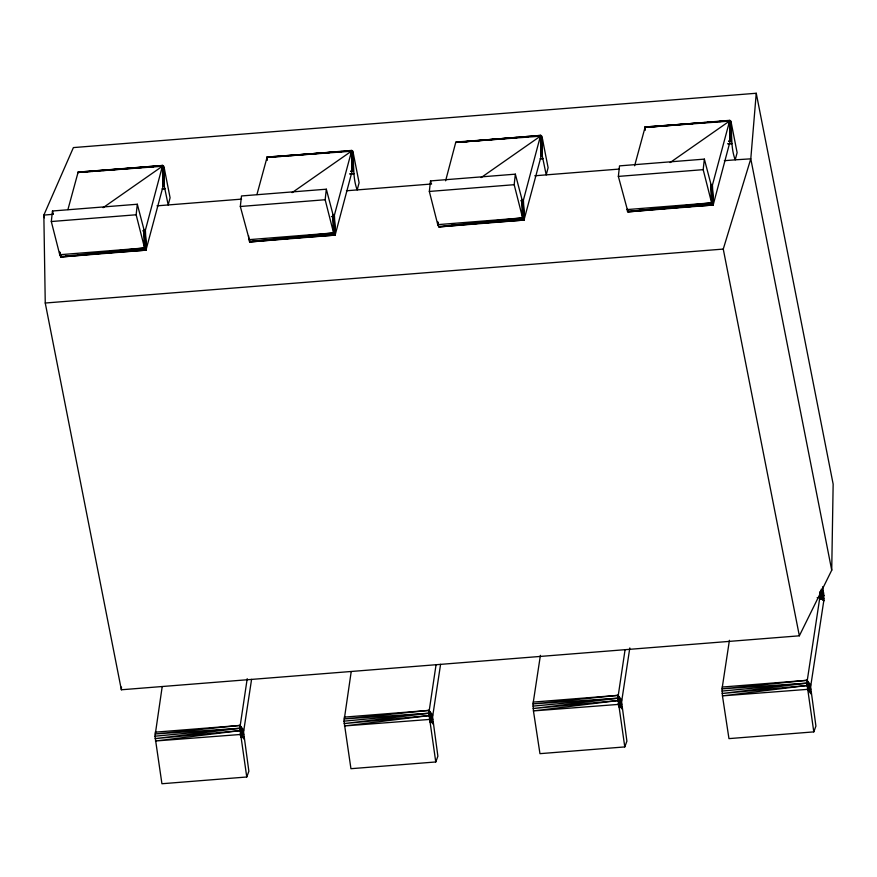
<?xml version="1.0" encoding="UTF-8"?>
<svg xmlns="http://www.w3.org/2000/svg" width="877" height="877" viewBox="0 0 877 877"><rect width="100%" height="100%" fill="white"/><g stroke="black" fill="none" stroke-linecap="round" stroke-linejoin="round"><path stroke-width="1.32" d="M59.746 252.181L59.746 254.725L60.919 257.016L145.966 250.164L163.341 185.354L162.738 165.457L164.372 168.768L170.083 197.763L168.187 204.955L164.295 186.165L163.44 165.764L158.024 166.17L163.44 165.764L164.295 186.165L164.372 168.768L161.686 168.987M437.776 222.1L437.766 224.644L438.949 226.935L523.997 220.083L541.372 155.273L540.769 135.376L542.403 138.687L548.103 167.682L546.218 174.874L542.315 156.084L541.471 135.683L531.988 136.384M251.578 679.368L243.554 732.021L248.871 771.234L246.755 777L161.927 783.742L154.988 736.198L162.179 686.768M440.583 664.327L432.569 716.98L437.886 756.193L435.77 761.96L350.943 768.701L344.003 721.157L351.195 671.716M629.807 647.95L621.585 701.94L626.902 741.153L624.786 746.919L539.958 753.661L533.446 710.918L533.03 703.891L540.407 655.349M822.538 586.779L823.898 595.439L823.788 600.789L810.6 686.899L815.917 726.101L813.801 731.878L728.962 738.62L722.462 695.878L722.045 688.851L729.423 640.309M353.387 153.727L359.099 182.723L357.202 189.914C352.302 177.22 354.483 163.593 352.455 150.723L267.134 157.06L256.939 194.541M445.604 180.815L455.733 142.425L540.396 136.176L542.315 156.084L542.403 138.687L539.706 138.906M756.248 93.258L833.15 484.126L831.725 570.193L799.353 635.814L121.355 689.771L45.253 303.025L43.85 215.095L73.394 147.588L756.248 93.258L750.789 158.836L735.233 159.833C730.333 147.139 732.514 133.512 730.475 120.642L645.165 126.979L634.619 165.775M121.355 689.771L121.497 687.075M247.215 678.677L239.805 728.294L246.755 777M436.022 664.974L428.82 713.253L435.77 761.96M625.038 649.934L617.836 698.213L624.786 746.919M821.332 589.048L823.306 590.692L819.94 592.15L819.831 597.489L806.851 683.172L813.801 731.878M144.234 247.621L146.327 249.375L145.056 231.418L144.376 231.155L145.966 250.164L144.573 247.972L59.746 254.725L51.304 221.53L52.477 210.995L137.316 204.242L144.376 231.155L146.327 249.375L142.293 249.693M143.664 229.226L144.573 247.972L144.376 231.155L145.045 249.43L60.458 256.643L144.573 247.972L136.143 214.777L137.316 204.242M240.32 206.49L241.493 195.955L326.332 189.202L333.392 216.115L334.981 235.124L249.934 241.975L240.32 206.49L325.159 199.737L326.332 189.202M522.264 217.54L524.358 219.294L523.087 201.337L522.407 201.074L523.997 220.083L522.604 217.891L437.766 224.644L429.335 191.449L430.508 180.914L515.347 174.161L522.407 201.074L524.358 219.294L521.662 219.502M521.694 199.145L522.604 217.891L522.407 201.074L523.076 219.338L438.478 226.562L522.604 217.891L514.174 184.696L515.347 174.161M618.351 176.409L619.524 165.874L704.363 159.121L711.422 186.034L713.012 205.043L627.965 211.894L618.351 176.409L703.179 169.656L704.363 159.121M67.924 209.581L78.13 172.111L162.738 165.457L163.341 185.354M162.738 165.457L77.713 172.506L162.377 166.257L145.056 231.418M333.249 232.58L335.343 234.334L334.071 216.378L351.754 150.416L266.718 157.465L266.805 160.118L266.718 157.465L351.381 151.217L353.31 171.125L350.581 171.355M292.107 192.633L351.381 151.217L352.357 170.313L335.343 234.334L334.433 215.589M481.122 177.593L540.396 136.176L523.087 201.337M711.28 202.499L713.374 204.253L712.102 186.297L729.785 120.335L644.748 127.384L644.836 130.037L644.748 127.384L729.412 121.136L731.33 141.044L728.601 141.274L731.33 141.044L730.969 121.826M670.127 162.552L729.412 121.136L730.388 140.221L713.374 204.253L712.464 185.507M799.353 635.814L723.262 249.079L750.789 158.836L831.725 570.193M145.045 249.43L60.919 257.016L61.5 256.117M628.535 210.995L627.965 211.894L712.091 204.297L713.012 205.043L711.422 186.034L712.102 186.297M103.091 207.685L162.377 166.257L163.802 185.354M239.509 734.63L243.543 734.246L239.881 730.651L155.415 740.999L243.543 734.246L239.991 725.422L155.163 732.174M428.689 715.5L432.734 715.183L429.006 710.381L344.014 718.932L428.82 713.253L432.558 719.206L429.818 719.348L432.558 719.206L428.886 715.61L344.431 725.959L432.558 719.206L429.006 710.381L344.179 717.134M617.54 704.549L621.574 704.165L617.901 700.57L533.446 710.918L621.574 704.165L618.022 695.34L533.194 702.093M807.892 689.377L810.589 689.125L806.917 685.529L722.462 695.878L810.589 689.125L807.037 680.3L722.199 687.053M241 736.965L243.685 736.669L240.254 734.246L243.97 739.048M430.015 721.924L432.701 721.628L429.27 719.206L432.986 724.007M619.03 706.884L621.716 706.588L618.274 704.165L622.001 708.967M249.375 238.972L249.463 241.603L333.589 232.931L334.981 235.124L333.392 216.115L334.071 216.378L331.385 216.597M627.493 211.521L711.62 202.85L712.091 204.297L627.493 211.521L627.395 208.89M239.673 730.541L243.718 730.223L239.991 725.422L154.999 733.972L239.805 728.294L243.543 734.246L239.443 734.466M617.704 700.46L621.749 700.142L618.022 695.34L533.03 703.891L617.836 698.213L621.574 704.165L617.463 704.384M806.719 685.419L810.754 685.101L807.037 680.3L722.045 688.851L806.851 683.172L810.589 689.125L807.849 689.267M154.988 736.198L239.805 728.294L155.13 738.62L239.881 730.651M344.003 721.157L428.82 713.253L344.146 723.58L428.886 715.61M533.019 706.117L617.836 698.213L533.161 708.539L617.901 700.57M722.034 691.076L806.851 683.172L722.177 693.499L806.917 685.529M249.934 241.975L334.06 234.389L333.392 216.115L333.589 232.931L248.761 239.684L248.564 235.661M438.949 226.935L523.076 219.338M53.387 214.273L43.85 215.095L44.376 217.781M249.463 241.603L334.06 234.389M540.769 135.376L455.733 142.425L540.769 135.376L541.372 155.273M81.298 172.298L86.68 171.87M92.074 171.443L97.457 171.015M102.839 170.587L109.57 170.05M113.615 169.732L120.346 169.195M124.391 168.877L131.122 168.34M136.505 167.913L141.888 167.485M147.281 167.058L154.012 166.52L145.834 167.079M268.965 157.367L274.348 156.939M279.741 156.512L285.124 156.084M290.506 155.657L297.237 155.119M301.282 154.801L308.013 154.264M312.059 153.935L318.789 153.409M322.824 153.08L329.555 152.543M334.948 152.116L341.679 151.578L333.49 152.138M345.713 151.261L352.455 150.723L353.31 171.125L350.603 171.322M462.015 142.008L456.15 142.019L506.259 138.303M466.06 141.69L472.791 141.153M478.173 140.726L483.567 140.287M488.949 139.86L495.68 139.333M499.726 139.004L506.457 138.467M510.491 138.149L517.233 137.612M521.267 137.294L527.998 136.757L519.798 137.294M533.391 136.33L541.471 135.683L541.833 155.273M648.344 127.176L645.165 126.979L704.746 122.561M653.727 126.748L660.458 126.211M664.503 125.893L671.234 125.356M676.616 124.929L683.347 124.391M687.393 124.074L692.775 123.646M698.158 123.219L704.9 122.681M708.934 122.363L715.665 121.826M719.71 121.497L726.441 120.96L719.644 121.454M161.236 167.167L163.922 166.948L164.295 186.165M539.267 137.086L541.953 136.867L542.315 156.084M540.32 158.803L543.006 158.584L540.298 158.737M727.987 143.861L732.021 143.543L727.965 143.773M156.994 205.843L241.548 199.123M346.426 190.769L431.616 183.995M534.762 175.784L619.315 169.064M724.325 160.699L735.233 159.833L737.118 152.642L731.418 123.646M51.304 221.53L136.143 214.777M429.335 191.449L514.174 184.696M142.721 230.848L145.418 230.629L146.327 249.375M520.752 200.756L523.448 200.548L524.358 219.294M626.781 209.603L711.62 202.85L711.422 186.034L712.573 205.054M131.517 250.548L134.214 250.34M483.961 222.506L486.658 222.287M682.405 206.709L685.09 206.501M45.253 303.025L723.262 249.079M820.62 590.912L823.306 590.692L820.916 590.013M820.971 593.181L823.667 592.962L819.94 592.15L823.788 600.789L819.831 597.489L817.134 597.708M819.852 595.757L823.898 595.439L819.94 592.15L823.952 598.947L819.907 599.265M240.857 732.229L243.554 732.021L239.991 725.422M429.873 717.189L432.569 716.98L429.006 710.381M618.888 702.148L621.585 701.94L618.022 695.34M807.903 687.108L810.6 686.899L807.037 680.3M707.454 122.352L715.588 121.75M508.967 138.095L517.09 137.492M318.592 153.245L267.134 157.06L267.617 157.476M321.311 153.036L330.782 152.335M344.321 151.326L352.455 150.723L352.357 170.313M120.105 168.987L78.13 172.111L78.601 172.517M122.813 168.79L130.936 168.187M133.644 167.978L143.126 167.277M639.443 210.228L642.161 210.041M650.339 209.46L654.428 209.175M661.236 208.693L666.684 208.309M672.133 207.926L678.951 207.443M683.04 207.158L691.208 206.577M693.937 206.38L713.012 205.043M451.787 225.17L454.516 224.983M464.054 224.315L466.772 224.117M473.591 223.635L480.399 223.153M484.488 222.868L492.666 222.287M495.384 222.1L523.997 220.083M253.234 240.89L255.963 240.693M265.501 240.024L268.219 239.827M276.398 239.257L280.487 238.961M285.935 238.577L292.743 238.105M298.202 237.722L305.01 237.239M307.739 237.042L334.981 235.124M65.589 255.832L68.307 255.645M77.845 254.966L80.574 254.779M88.741 254.198L92.83 253.913M99.649 253.431L105.097 253.047M110.546 252.664L117.354 252.181M120.083 251.984L145.966 250.164M619.019 706.763L621.716 706.588M430.004 721.804L432.701 721.628M240.989 736.844L243.685 736.669M730.388 140.221L730.475 120.642L731.33 141.044M810.732 691.547L807.289 689.125L811.017 693.926M819.995 595.658L823.788 600.789M703.179 169.656L711.62 202.85L710.71 184.104M430.508 180.914L431.177 183.545M325.159 199.737L333.589 232.931L332.679 214.185M52.477 210.995L53.146 213.626M644.748 127.384L644.957 130.037M266.718 157.465L266.926 160.118M522.407 201.074L523.558 220.094M333.392 216.115L334.543 235.146M144.376 231.155L145.527 250.186M60.754 254.33L60.919 257.016M729.785 120.335L730.848 140.232M351.754 150.416L352.817 170.313M711.422 186.034L712.091 204.297M729.412 121.136L730.026 141.022M540.396 136.176L541.01 156.062M351.381 151.217L351.995 171.114M162.377 166.257L162.979 186.154M352.938 151.907L353.31 171.125M164.986 188.665L162.289 188.884L164.986 188.665M354.001 173.624L349.956 173.942L354.001 173.624M437.766 224.644L437.645 221.958L437.766 224.644M59.746 254.725L59.614 252.05L59.746 254.725"/></g></svg>
